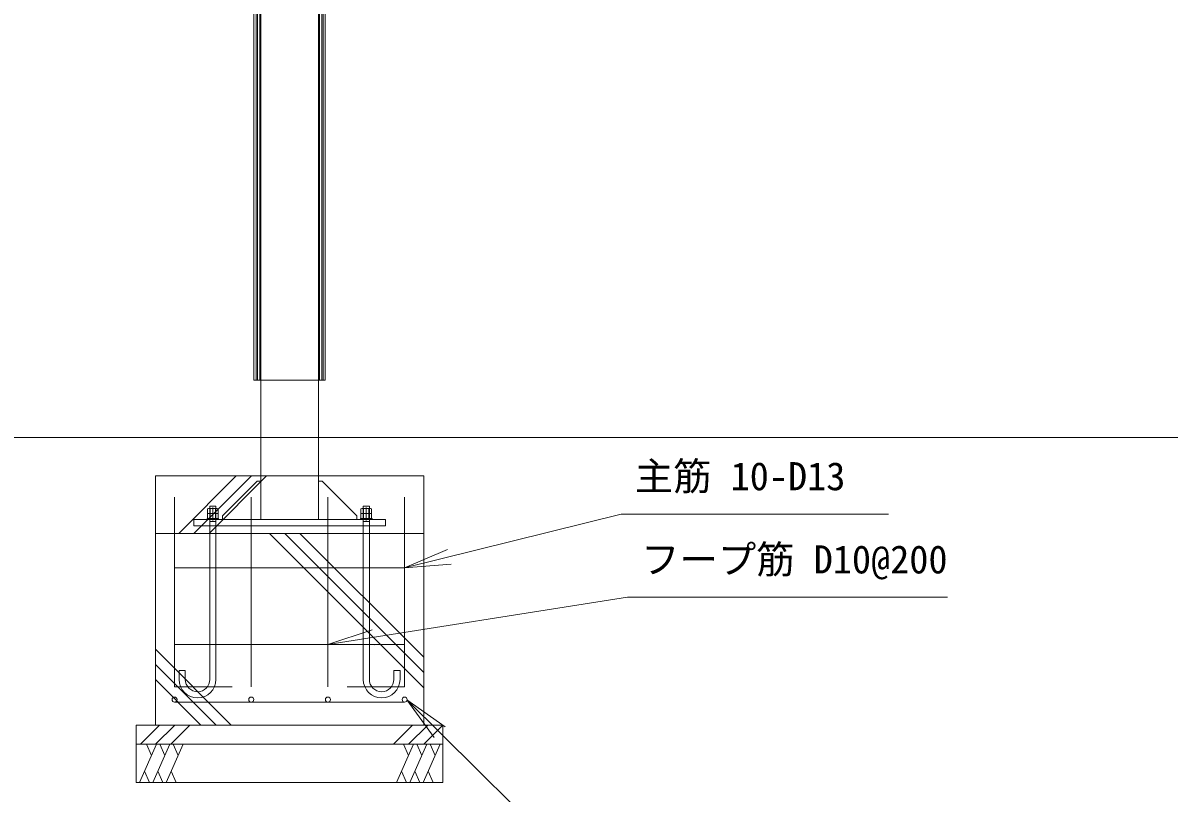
# Model space of a CAD drawing. Units: millimetres at full size, sheet at 1:40; details may follow other scales. Extents: x -800 to 17600, y -600 to 12480.
# Drawn here: x 1911 to 4901, y 1847 to 3857 of the extents above; entities that cross this region are included whole.
import ezdxf
from ezdxf.enums import TextEntityAlignment as Align

# ---------------------------------------------------------------- set-up
doc = ezdxf.new("R2010")
doc.units = ezdxf.units.MM
doc.header["$LTSCALE"] = 40
doc.layers.add('D-BMK-HTXT', color=7, linetype='Continuous', lineweight=13)
doc.layers.add('D-STR-HTXT', color=7, linetype='Continuous', lineweight=13)
doc.styles.add('ＭＳ ゴシック', font='')
doc.styles.get('ＭＳ ゴシック').set_extended_font_data('MS Gothic')

# ---------------------------------------------------------------- blocks, each defined once
blk = doc.blocks.new('open_arrow')
at = {"color": 0, "linetype": 'Continuous', "lineweight": -2}
blk.add_lwpolyline([(7.5, 1.25), (0, 0), (7.5, -1.25)], dxfattribs=at)

msp = doc.modelspace()

# ---------------------------------------------------------------- linework, layer by layer
at = {"layer": 'D-BMK-HTXT'}
for p, q in [((2513.9, 4924.87), (2513.9, 2924.87)), ((2519.63, 4924.87), (2519.63, 2924.87)), ((2523.16, 4924.87), (2523.16, 2924.87)), ((2528.9, 4924.87), (2528.9, 2924.87)), ((2531.9, 2924.87), (2531.9, 4924.87)), ((2681.9, 2924.87), (2681.9, 4924.87)), ((2684.9, 4924.87), (2684.9, 2924.87)), ((2690.63, 4924.87), (2690.63, 2924.87)), ((2694.16, 4924.87), (2694.16, 2924.87)), ((2699.9, 4924.87), (2699.9, 2924.87)), ((2513.9, 2924.87), (2699.9, 2924.87)), ((2531.9, 2560.87), (2531.9, 2924.87)), ((2681.9, 2560.87), (2681.9, 2924.87)), ((8106.9, 2774.87), (1106.9, 2774.87)), ((2317.84, 2524.87), (2467.84, 2674.87)), ((2357.44, 2524.87), (2507.44, 2674.87)), ((2397.04, 2524.87), (2547.04, 2674.87)), ((2306.9, 2124.87), (2306.9, 2619.89)), ((2506.9, 2124.87), (2506.9, 2619.89)), ((2706.9, 2124.87), (2706.9, 2619.89)), ((2906.9, 2124.87), (2906.9, 2619.89)), ((2393.04, 2588.77), (2395.5, 2590.07)), ((2393.04, 2577.07), (2393.04, 2588.77)), ((2393.04, 2575.77), (2395.5, 2577.07)), ((2393.04, 2577.07), (2420.75, 2577.07)), ((2393.04, 2564.07), (2393.04, 2575.77)), ((2395.5, 2590.07), (2418.3, 2590.07)), ((2395.5, 2577.07), (2418.3, 2577.07)), ((2398.9, 2595.87), (2398.9, 2143.87)), ((2414.9, 2595.87), (2398.9, 2595.87)), ((2399.97, 2577.07), (2399.97, 2588.77)), ((2399.97, 2564.07), (2399.97, 2575.77)), ((2406.9, 2574.47), (2406.9, 2592.67)), ((2406.9, 2558.27), (2406.9, 2579.67)), ((2413.82, 2577.07), (2413.82, 2588.77)), ((2413.82, 2564.07), (2413.82, 2575.77)), ((2414.9, 2595.87), (2414.9, 2143.87)), ((2420.75, 2588.77), (2418.3, 2590.07)), ((2420.75, 2575.77), (2418.3, 2577.07)), ((2420.75, 2577.07), (2420.75, 2588.77)), ((2420.75, 2564.07), (2420.75, 2575.77)), ((2793.04, 2588.77), (2795.5, 2590.07)), ((2793.04, 2577.07), (2793.04, 2588.77)), ((2793.04, 2575.77), (2795.5, 2577.07)), ((2820.75, 2577.07), (2793.04, 2577.07)), ((2793.04, 2564.07), (2793.04, 2575.77)), ((2818.3, 2590.07), (2795.5, 2590.07)), ((2818.3, 2577.07), (2795.5, 2577.07)), ((2798.9, 2595.87), (2798.9, 2143.87)), ((2798.9, 2595.87), (2814.9, 2595.87)), ((2799.97, 2577.07), (2799.97, 2588.77)), ((2799.97, 2564.07), (2799.97, 2575.77)), ((2806.9, 2574.47), (2806.9, 2592.67)), ((2806.9, 2558.27), (2806.9, 2579.67)), ((2813.82, 2577.07), (2813.82, 2588.77)), ((2813.82, 2564.07), (2813.82, 2575.77)), ((2814.9, 2595.87), (2814.9, 2143.87)), ((2820.75, 2588.77), (2818.3, 2590.07)), ((2820.75, 2575.77), (2818.3, 2577.07)), ((2820.75, 2577.07), (2820.75, 2588.77)), ((2820.75, 2564.07), (2820.75, 2575.77)), ((2391.9, 2564.07), (2421.9, 2564.07)), ((2391.9, 2564.07), (2391.9, 2560.87)), ((2391.9, 2560.87), (2421.9, 2560.87)), ((2414.9, 2555.87), (2398.9, 2555.87)), ((2421.9, 2564.07), (2421.9, 2560.87)), ((2821.9, 2564.07), (2791.9, 2564.07)), ((2791.9, 2564.07), (2791.9, 2560.87)), ((2821.9, 2560.87), (2791.9, 2560.87)), ((2798.9, 2555.87), (2814.9, 2555.87)), ((2821.9, 2564.07), (2821.9, 2560.87)), ((2554.45, 2524.87), (2956.9, 2122.43)), ((2594.05, 2524.87), (2956.9, 2162.03)), ((2633.65, 2524.87), (2956.9, 2201.63)), ((2906.9, 2434.87), (2306.9, 2434.87)), ((2256.9, 2222.8), (2454.83, 2024.87)), ((2906.9, 2234.87), (2306.9, 2234.87)), ((2256.9, 2183.2), (2415.23, 2024.87)), ((2334.9, 2166.87), (2318.9, 2166.87)), ((2318.9, 2143.87), (2318.9, 2166.87)), ((2334.9, 2143.87), (2334.9, 2166.87)), ((2878.9, 2166.87), (2894.9, 2166.87)), ((2878.9, 2143.87), (2878.9, 2166.87)), ((2894.9, 2143.87), (2894.9, 2166.87)), ((2256.9, 2143.61), (2375.63, 2024.87)), ((2306.9, 2124.87), (2456.9, 2124.87)), ((2906.9, 2124.87), (2756.9, 2124.87)), ((2906.9, 2084.87), (2306.9, 2084.87)), ((2217.84, 1974.87), (2267.84, 2024.87)), ((2257.44, 1974.87), (2307.44, 2024.87)), ((2297.04, 1974.87), (2347.04, 2024.87)), ((2877.7, 1974.87), (2927.7, 2024.87)), ((2917.3, 1974.87), (2967.3, 2024.87)), ((2956.9, 1974.87), (3006.9, 2024.87)), ((2215.14, 1874.87), (2259.68, 1974.87)), ((2246.55, 1945.38), (2233.41, 1974.87)), ((2249.91, 1874.87), (2294.45, 1974.87)), ((2281.32, 1945.38), (2268.18, 1974.87)), ((2284.68, 1874.87), (2329.22, 1974.87)), ((2316.09, 1945.38), (2302.95, 1974.87)), ((2885.81, 1874.87), (2930.36, 1974.87)), ((2917.22, 1945.38), (2904.08, 1974.87)), ((2920.59, 1874.87), (2965.13, 1974.87)), ((2951.99, 1945.38), (2938.85, 1974.87)), ((2955.36, 1874.87), (2999.9, 1974.87)), ((2986.76, 1945.38), (2973.62, 1974.87)), ((2228.28, 1904.37), (2241.41, 1874.87)), ((2263.05, 1904.37), (2276.18, 1874.87)), ((2297.82, 1904.37), (2310.96, 1874.87)), ((2898.95, 1904.37), (2912.09, 1874.87)), ((2933.72, 1904.37), (2946.86, 1874.87)), ((2968.49, 1904.37), (2981.63, 1874.87))]:
    msp.add_line(p, q, dxfattribs=at)
for points in [[(2256.9, 2674.87), (2956.9, 2674.87), (2956.9, 2524.87), (2256.9, 2524.87)], [(2531.9, 2560.87), (2431.9, 2560.87), (2431.9, 2570.87), (2521.9, 2660.87), (2531.9, 2660.87)], [(2681.9, 2560.87), (2781.9, 2560.87), (2781.9, 2570.87), (2691.9, 2660.87), (2681.9, 2660.87)], [(2856.9, 2544.87), (2356.9, 2544.87), (2356.9, 2560.87), (2856.9, 2560.87)], [(2356.9, 2544.87), (2856.9, 2544.87), (2856.9, 2560.87), (2356.9, 2560.87)], [(2256.9, 2524.87), (2956.9, 2524.87), (2956.9, 2024.87), (2256.9, 2024.87)], [(2206.9, 2024.87), (3006.9, 2024.87), (3006.9, 1974.87), (2206.9, 1974.87)], [(2206.9, 1974.87), (3006.9, 1974.87), (3006.9, 1874.87), (2206.9, 1874.87)]]:
    msp.add_lwpolyline(points, close=True, dxfattribs=at)
for centre in [(2306.9, 2091.37), (2506.9, 2091.37), (2706.9, 2091.37), (2906.9, 2091.37)]:
    msp.add_circle(centre, 6.5, dxfattribs=at)
for centre, radius, start, end in [((2396.5, 2585.2), 4.98, 45.90122, 78.32053), ((2396.5, 2572.2), 4.98, 45.90122, 78.32053), ((2406.9, 2570.96), 19.11, 68.74529, 111.25471), ((2406.9, 2557.96), 19.11, 68.74529, 111.25471), ((2417.29, 2585.2), 4.98, 101.67947, 134.09878), ((2417.29, 2572.2), 4.98, 101.67947, 134.09878), ((2796.5, 2585.2), 4.98, 45.90122, 78.32053), ((2796.5, 2572.2), 4.98, 45.90122, 78.32053), ((2806.9, 2570.96), 19.11, 68.74529, 111.25471), ((2806.9, 2557.96), 19.11, 68.74529, 111.25471), ((2817.29, 2585.2), 4.98, 101.67947, 134.09878), ((2817.29, 2572.2), 4.98, 101.67947, 134.09878), ((2366.9, 2143.87), 48, 180, 0), ((2366.9, 2143.87), 32, 180, 0), ((2846.9, 2143.87), 48, 180, 0), ((2846.9, 2143.87), 32, 180, 0)]:
    msp.add_arc(centre, radius, start, end, dxfattribs=at)
at = {"layer": 'D-STR-HTXT'}
for points in [[(2906.9, 2434.87), (3471.67, 2575.37), (4168.62, 2575.37)], [(2706.9, 2234.87), (3488.34, 2358.34), (4322.48, 2358.34)], [(2912.96, 2090.83), (3374.25, 1632.93), (3494.25, 1632.93), (4720.8, 1632.93)]]:
    msp.add_lwpolyline(points, dxfattribs=at)

# ---------------------------------------------------------------- block references
at = {"layer": 'D-STR-HTXT', "xscale": 16, "yscale": 16}
for p, rotation in [((2906.9, 2434.87), 14), ((2706.9, 2234.87), 9), ((2912.96, 2090.83), 315.2)]:
    msp.add_blockref('open_arrow', p, dxfattribs=dict(at, rotation=rotation))

# ---------------------------------------------------------------- texts
at = {"layer": 'D-STR-HTXT', "style": 'ＭＳ ゴシック'}
for s, p in [('主筋 10-D13', (3507.18, 2710.88)), ('フープ筋 D10@200', (3523.85, 2493.85))]:
    msp.add_text(s, height=73.31, dxfattribs=at).set_placement(p, align=Align.TOP_LEFT)

doc.saveas('drawing.dxf')
